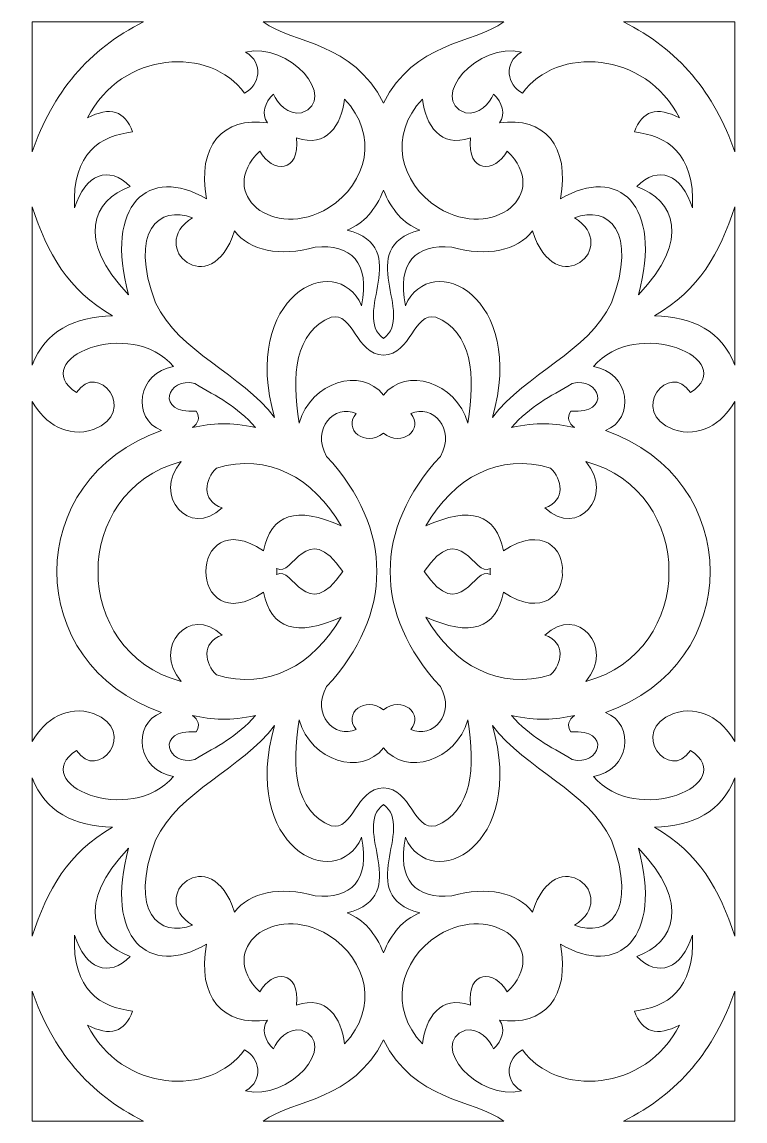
# Model space of a CAD drawing. Header units: centimetres. Extents: x -70 to 71, y -43 to 42.
# Drawn here: x 42.63 to 69.99, y 0.12 to 41.72 of the extents above; entities that cross this region are included whole.
import ezdxf

# ---------------------------------------------------------------- set-up
doc = ezdxf.new("R2010")
doc.units = ezdxf.units.CM
doc.header["$MEASUREMENT"] = 0
doc.layers.add('layer 1', color=7, linetype='Continuous')

msp = doc.modelspace()

# ---------------------------------------------------------------- linework, layer by layer
at = {"layer": 'layer 1', "color": 230, "lineweight": 9}
for points, knots in [([(47.23482, 41.72412), (45.14404, 40.69822), (43.79238, 39.04081), (43.01374, 36.80526), (43.01374, 36.80526), (43.01374, 36.80526), (43.01323, 41.7241), (43.01323, 41.7241), (43.01323, 41.7241), (43.01323, 41.7241), (47.23482, 41.72412), (47.23482, 41.72412)], [0, 0, 0, 0, 0.25, 0.25, 0.25, 0.25, 0.5, 0.5, 0.5, 0.5, 1, 1, 1, 1]), ([(56.31326, 38.65333), (57.47806, 40.98054), (59.6859, 40.88781), (60.87218, 41.72472), (60.87218, 41.72472), (60.87218, 41.72472), (51.75428, 41.72472), (51.75428, 41.72472), (51.75428, 41.72472), (52.94056, 40.88781), (55.14846, 40.98054), (56.31326, 38.65333)], [0, 0, 0, 0, 0.25, 0.25, 0.25, 0.25, 0.5, 0.5, 0.5, 0.5, 1, 1, 1, 1]), ([(65.39164, 41.72412), (67.48242, 40.69822), (68.83408, 39.04081), (69.61272, 36.80526), (69.61272, 36.80526), (69.61272, 36.80526), (69.61323, 41.7241), (69.61323, 41.7241), (69.61323, 41.7241), (69.61323, 41.7241), (65.39164, 41.72412), (65.39164, 41.72412)], [0, 0, 0, 0, 0.25, 0.25, 0.25, 0.25, 0.5, 0.5, 0.5, 0.5, 1, 1, 1, 1]), ([(51.09227, 40.58498), (51.79997, 40.16929), (51.62761, 39.32204), (51.05781, 39.0355), (51.05781, 39.0355), (49.75864, 40.82048), (46.40171, 40.64646), (45.11515, 38.09048), (45.11515, 38.09048), (45.96049, 38.5441), (46.52827, 38.36771), (46.81846, 37.56127), (46.81846, 37.56127), (45.61929, 37.41544), (44.51788, 36.79659), (44.62309, 34.68842), (44.62309, 34.68842), (45.01578, 35.96579), (45.92345, 36.31917), (46.72621, 35.49224), (46.72621, 35.49224), (45.30147, 34.98152), (44.66342, 33.49005), (46.66706, 31.39975), (46.66706, 31.39975), (45.72406, 34.80154), (47.43039, 36.32015), (49.61946, 35.02862), (49.61946, 35.02862), (49.24095, 37.04468), (50.23769, 38.1535), (51.92839, 37.90148), (51.92839, 37.90148), (51.68076, 38.248), (51.82269, 38.67956), (52.14603, 38.9977), (52.14603, 38.9977), (52.28354, 38.64519), (52.7066, 38.19369), (53.21316, 38.28532), (53.21316, 38.28532), (54.65871, 38.80883), (52.71998, 40.99177), (51.09227, 40.58498)], [0, 0, 0, 0, 0.08333333, 0.08333333, 0.08333333, 0.08333333, 0.16666667, 0.16666667, 0.16666667, 0.16666667, 0.25, 0.25, 0.25, 0.25, 0.33333333, 0.33333333, 0.33333333, 0.33333333, 0.41666667, 0.41666667, 0.41666667, 0.41666667, 0.5, 0.5, 0.5, 0.5, 0.58333333, 0.58333333, 0.58333333, 0.58333333, 0.66666667, 0.66666667, 0.66666667, 0.66666667, 0.75, 0.75, 0.75, 0.75, 0.83333333, 0.83333333, 0.83333333, 0.83333333, 1, 1, 1, 1]), ([(61.53419, 40.58498), (60.82649, 40.16929), (60.99885, 39.32204), (61.56865, 39.0355), (61.56865, 39.0355), (62.86782, 40.82048), (66.22475, 40.64646), (67.51131, 38.09048), (67.51131, 38.09048), (66.66597, 38.5441), (66.09819, 38.36771), (65.808, 37.56127), (65.808, 37.56127), (67.00717, 37.41544), (68.10858, 36.79659), (68.00337, 34.68842), (68.00337, 34.68842), (67.61068, 35.96579), (66.70301, 36.31917), (65.90025, 35.49224), (65.90025, 35.49224), (67.32499, 34.98152), (67.96304, 33.49005), (65.9594, 31.39975), (65.9594, 31.39975), (66.9024, 34.80154), (65.19607, 36.32015), (63.007, 35.02862), (63.007, 35.02862), (63.38551, 37.04468), (62.38877, 38.1535), (60.69807, 37.90148), (60.69807, 37.90148), (60.9457, 38.248), (60.80377, 38.67956), (60.48043, 38.9977), (60.48043, 38.9977), (60.34292, 38.64519), (59.91986, 38.19369), (59.4133, 38.28532), (59.4133, 38.28532), (57.96775, 38.80883), (59.90648, 40.99177), (61.53419, 40.58498)], [0, 0, 0, 0, 0.08333333, 0.08333333, 0.08333333, 0.08333333, 0.16666667, 0.16666667, 0.16666667, 0.16666667, 0.25, 0.25, 0.25, 0.25, 0.33333333, 0.33333333, 0.33333333, 0.33333333, 0.41666667, 0.41666667, 0.41666667, 0.41666667, 0.5, 0.5, 0.5, 0.5, 0.58333333, 0.58333333, 0.58333333, 0.58333333, 0.66666667, 0.66666667, 0.66666667, 0.66666667, 0.75, 0.75, 0.75, 0.75, 0.83333333, 0.83333333, 0.83333333, 0.83333333, 1, 1, 1, 1]), ([(54.84294, 38.8087), (54.7049, 37.80816), (54.17385, 36.95168), (53.02607, 37.33447), (53.02607, 37.33447), (53.16487, 35.99254), (52.09615, 35.98963), (51.62931, 36.84015), (51.62931, 36.84015), (49.95204, 35.22022), (52.14841, 33.4229), (54.23731, 34.68842), (54.23731, 34.68842), (55.73017, 35.66494), (56.12605, 37.43529), (54.84294, 38.8087)], [0, 0, 0, 0, 0.2, 0.2, 0.2, 0.2, 0.4, 0.4, 0.4, 0.4, 0.6, 0.6, 0.6, 0.6, 1, 1, 1, 1]), ([(57.78352, 38.8087), (57.92156, 37.80816), (58.45261, 36.95168), (59.60039, 37.33447), (59.60039, 37.33447), (59.46159, 35.99254), (60.53031, 35.98963), (60.99715, 36.84015), (60.99715, 36.84015), (62.67442, 35.22022), (60.47805, 33.4229), (58.38915, 34.68842), (58.38915, 34.68842), (56.89629, 35.66494), (56.50041, 37.43529), (57.78352, 38.8087)], [0, 0, 0, 0, 0.2, 0.2, 0.2, 0.2, 0.4, 0.4, 0.4, 0.4, 0.6, 0.6, 0.6, 0.6, 1, 1, 1, 1]), ([(56.31318, 29.75002), (57.55023, 30.61377), (55.15582, 33.19541), (57.686, 33.84488), (57.686, 33.84488), (57.05392, 34.1011), (56.60926, 34.61977), (56.31322, 35.35967), (56.31322, 35.35967), (56.01718, 34.61977), (55.57254, 34.1011), (54.94046, 33.84488), (54.94046, 33.84488), (57.47064, 33.19541), (55.07614, 30.61378), (56.31318, 29.75002)], [0, 0, 0, 0, 0.2, 0.2, 0.2, 0.2, 0.4, 0.4, 0.4, 0.4, 0.6, 0.6, 0.6, 0.6, 1, 1, 1, 1]), ([(43.01439, 34.72266), (43.6137, 32.97241), (44.3455, 31.58127), (46.06143, 30.60594), (46.06143, 30.60594), (44.61065, 30.5608), (43.5159, 30.0269), (43.01441, 28.7348), (43.01441, 28.7348), (43.01441, 28.7348), (43.01439, 34.72266), (43.01439, 34.72266)], [0, 0, 0, 0, 0.25, 0.25, 0.25, 0.25, 0.5, 0.5, 0.5, 0.5, 1, 1, 1, 1]), ([(55.48641, 30.98394), (55.81447, 32.63143), (55.08899, 33.33704), (53.72632, 33.19529), (53.72632, 33.19529), (52.38971, 32.83695), (51.25259, 33.05588), (50.67929, 33.819), (50.67929, 33.819), (49.77992, 31.04334), (47.31132, 33.23939), (49.08954, 34.31041), (49.08954, 34.31041), (47.82642, 34.80824), (46.65543, 33.80686), (47.68904, 31.09735), (47.68904, 31.09735), (48.56593, 29.21361), (50.93795, 28.4261), (52.19334, 26.75026), (52.19334, 26.75026), (50.86376, 31.32274), (54.50851, 33.16917), (55.48641, 30.98394)], [0, 0, 0, 0, 0.14285714, 0.14285714, 0.14285714, 0.14285714, 0.28571429, 0.28571429, 0.28571429, 0.28571429, 0.42857143, 0.42857143, 0.42857143, 0.42857143, 0.57142857, 0.57142857, 0.57142857, 0.57142857, 0.71428571, 0.71428571, 0.71428571, 0.71428571, 1, 1, 1, 1]), ([(57.14005, 30.98394), (56.81199, 32.63143), (57.53747, 33.33704), (58.90014, 33.19529), (58.90014, 33.19529), (60.23675, 32.83695), (61.37387, 33.05588), (61.94717, 33.819), (61.94717, 33.819), (62.84654, 31.04334), (65.31514, 33.23939), (63.53692, 34.31041), (63.53692, 34.31041), (64.80004, 34.80824), (65.97103, 33.80686), (64.93742, 31.09735), (64.93742, 31.09735), (64.06053, 29.21361), (61.68851, 28.4261), (60.43312, 26.75026), (60.43312, 26.75026), (61.7627, 31.32274), (58.11795, 33.16917), (57.14005, 30.98394)], [0, 0, 0, 0, 0.14285714, 0.14285714, 0.14285714, 0.14285714, 0.28571429, 0.28571429, 0.28571429, 0.28571429, 0.42857143, 0.42857143, 0.42857143, 0.42857143, 0.57142857, 0.57142857, 0.57142857, 0.57142857, 0.71428571, 0.71428571, 0.71428571, 0.71428571, 1, 1, 1, 1]), ([(69.61207, 34.72266), (69.01276, 32.97241), (68.28096, 31.58127), (66.56503, 30.60594), (66.56503, 30.60594), (68.01581, 30.5608), (69.11056, 30.0269), (69.61205, 28.7348), (69.61205, 28.7348), (69.61205, 28.7348), (69.61207, 34.72266), (69.61207, 34.72266)], [0, 0, 0, 0, 0.25, 0.25, 0.25, 0.25, 0.5, 0.5, 0.5, 0.5, 1, 1, 1, 1]), ([(43.01447, 27.35508), (43.53017, 26.50689), (44.32185, 25.97924), (45.34226, 26.29665), (45.34226, 26.29665), (47.07713, 26.96449), (45.48106, 28.94272), (44.69878, 27.69528), (44.69878, 27.69528), (42.78021, 28.95609), (46.75616, 30.61147), (48.37036, 28.6781), (48.37036, 28.6781), (46.99511, 28.48912), (46.76799, 26.69987), (47.91615, 26.25886), (47.91615, 26.25886), (42.63185, 24.44207), (42.63185, 17.40737), (47.91615, 15.59058), (47.91615, 15.59058), (46.76799, 15.14957), (46.99511, 13.36032), (48.37036, 13.17134), (48.37036, 13.17134), (46.75616, 11.23797), (42.78021, 12.89335), (44.69878, 14.15416), (44.69878, 14.15416), (45.48106, 12.90672), (47.07713, 14.88495), (45.34226, 15.55279), (45.34226, 15.55279), (44.32185, 15.8702), (43.53017, 15.34255), (43.01447, 14.49436), (43.01447, 14.49436), (43.01447, 14.49436), (43.01447, 27.35508), (43.01447, 27.35508)], [0, 0, 0, 0, 0.09090909, 0.09090909, 0.09090909, 0.09090909, 0.18181818, 0.18181818, 0.18181818, 0.18181818, 0.27272727, 0.27272727, 0.27272727, 0.27272727, 0.36363636, 0.36363636, 0.36363636, 0.36363636, 0.45454545, 0.45454545, 0.45454545, 0.45454545, 0.54545455, 0.54545455, 0.54545455, 0.54545455, 0.63636364, 0.63636364, 0.63636364, 0.63636364, 0.72727273, 0.72727273, 0.72727273, 0.72727273, 0.81818182, 0.81818182, 0.81818182, 0.81818182, 1, 1, 1, 1]), ([(56.31321, 27.59857), (57.15447, 28.68449), (59.05671, 28.1036), (59.50575, 26.54236), (59.50575, 26.54236), (59.80507, 28.36732), (59.66168, 29.99756), (58.29451, 30.54924), (58.29451, 30.54924), (57.45715, 30.7611), (57.35862, 29.14107), (56.31322, 29.10911), (56.31322, 29.10911), (55.26782, 29.14107), (55.16931, 30.7611), (54.33195, 30.54924), (54.33195, 30.54924), (52.96478, 29.99756), (52.82139, 28.36732), (53.12071, 26.54236), (53.12071, 26.54236), (53.56975, 28.1036), (55.47195, 28.68448), (56.31321, 27.59857)], [0, 0, 0, 0, 0.14285714, 0.14285714, 0.14285714, 0.14285714, 0.28571429, 0.28571429, 0.28571429, 0.28571429, 0.42857143, 0.42857143, 0.42857143, 0.42857143, 0.57142857, 0.57142857, 0.57142857, 0.57142857, 0.71428571, 0.71428571, 0.71428571, 0.71428571, 1, 1, 1, 1]), ([(64.71031, 15.59058), (65.85847, 15.14957), (65.63135, 13.36032), (64.2561, 13.17134), (64.2561, 13.17134), (65.8703, 11.23797), (69.84625, 12.89335), (67.92768, 14.15416), (67.92768, 14.15416), (67.1454, 12.90672), (65.54933, 14.88495), (67.2842, 15.55279), (67.2842, 15.55279), (68.30461, 15.8702), (69.09629, 15.34255), (69.61199, 14.49436), (69.61199, 14.49436), (69.61199, 14.49436), (69.61199, 27.35508), (69.61199, 27.35508), (69.61199, 27.35508), (69.09629, 26.50689), (68.30461, 25.97924), (67.2842, 26.29665), (67.2842, 26.29665), (65.54933, 26.96449), (67.1454, 28.94272), (67.92768, 27.69528), (67.92768, 27.69528), (69.84625, 28.95609), (65.8703, 30.61147), (64.2561, 28.6781), (64.2561, 28.6781), (65.63135, 28.48912), (65.85847, 26.69987), (64.71031, 26.25886), (64.71031, 26.25886), (69.99459, 24.44208), (69.99458, 17.40736), (64.71031, 15.59058)], [0, 0, 0, 0, 0.09090909, 0.09090909, 0.09090909, 0.09090909, 0.18181818, 0.18181818, 0.18181818, 0.18181818, 0.27272727, 0.27272727, 0.27272727, 0.27272727, 0.36363636, 0.36363636, 0.36363636, 0.36363636, 0.45454545, 0.45454545, 0.45454545, 0.45454545, 0.54545455, 0.54545455, 0.54545455, 0.54545455, 0.63636364, 0.63636364, 0.63636364, 0.63636364, 0.72727273, 0.72727273, 0.72727273, 0.72727273, 0.81818182, 0.81818182, 0.81818182, 0.81818182, 1, 1, 1, 1]), ([(51.4687, 26.37651), (50.52515, 26.58881), (49.83383, 26.53621), (49.08736, 26.36952), (49.08736, 26.36952), (49.29372, 26.54636), (49.38541, 26.74478), (49.2249, 26.99066), (49.2249, 26.99066), (47.63182, 26.88138), (48.13118, 28.32601), (49.17412, 28.03845), (49.17412, 28.03845), (50.03139, 27.53379), (50.74692, 27.19279), (51.4687, 26.37651)], [0, 0, 0, 0, 0.2, 0.2, 0.2, 0.2, 0.4, 0.4, 0.4, 0.4, 0.6, 0.6, 0.6, 0.6, 1, 1, 1, 1]), ([(61.15776, 26.37651), (62.10131, 26.58881), (62.79263, 26.53621), (63.5391, 26.36952), (63.5391, 26.36952), (63.33274, 26.54636), (63.24105, 26.74478), (63.40156, 26.99066), (63.40156, 26.99066), (64.99464, 26.88138), (64.49528, 28.32601), (63.45234, 28.03845), (63.45234, 28.03845), (62.59507, 27.53379), (61.87954, 27.19279), (61.15776, 26.37651)], [0, 0, 0, 0, 0.2, 0.2, 0.2, 0.2, 0.4, 0.4, 0.4, 0.4, 0.6, 0.6, 0.6, 0.6, 1, 1, 1, 1]), ([(54.16161, 25.27604), (53.56231, 26.34074), (54.46445, 27.27945), (55.27822, 26.90146), (55.27822, 26.90146), (54.76425, 26.31713), (55.60203, 25.60635), (56.31322, 26.15859), (56.31322, 26.15859), (57.00722, 25.60635), (57.86221, 26.31713), (57.34824, 26.90146), (57.34824, 26.90146), (58.16201, 27.27945), (59.06415, 26.34074), (58.46485, 25.27604), (58.46485, 25.27604), (55.93254, 22.55316), (55.93254, 19.29628), (58.46485, 16.5734), (58.46485, 16.5734), (59.06415, 15.5087), (58.16201, 14.56999), (57.34824, 14.94798), (57.34824, 14.94798), (57.86221, 15.53231), (57.00722, 16.24309), (56.31322, 15.69085), (56.31322, 15.69085), (55.60203, 16.24309), (54.76425, 15.53231), (55.27822, 14.94798), (55.27822, 14.94798), (54.46445, 14.56999), (53.56231, 15.5087), (54.16161, 16.5734), (54.16161, 16.5734), (56.69388, 19.29627), (56.69389, 22.55317), (54.16161, 25.27604)], [0, 0, 0, 0, 0.09090909, 0.09090909, 0.09090909, 0.09090909, 0.18181818, 0.18181818, 0.18181818, 0.18181818, 0.27272727, 0.27272727, 0.27272727, 0.27272727, 0.36363636, 0.36363636, 0.36363636, 0.36363636, 0.45454545, 0.45454545, 0.45454545, 0.45454545, 0.54545455, 0.54545455, 0.54545455, 0.54545455, 0.63636364, 0.63636364, 0.63636364, 0.63636364, 0.72727273, 0.72727273, 0.72727273, 0.72727273, 0.81818182, 0.81818182, 0.81818182, 0.81818182, 1, 1, 1, 1]), ([(48.65425, 25.08703), (47.55314, 23.78572), (48.96302, 22.16335), (50.20615, 23.32929), (50.20615, 23.32929), (49.39264, 23.62317), (49.55906, 24.43079), (49.99797, 24.84133), (49.99797, 24.84133), (51.92763, 25.43362), (53.66405, 24.476), (54.71046, 22.64888), (54.71046, 22.64888), (53.02609, 23.41751), (52.04826, 23.10251), (51.77699, 21.70387), (51.77699, 21.70387), (48.86717, 23.64605), (48.86717, 18.2034), (51.77699, 20.14557), (51.77699, 20.14557), (52.04826, 18.74693), (53.02609, 18.43193), (54.71046, 19.20056), (54.71046, 19.20056), (53.66405, 17.37344), (51.92763, 16.41582), (49.99797, 17.00811), (49.99797, 17.00811), (49.55906, 17.41865), (49.39264, 18.22627), (50.20615, 18.52015), (50.20615, 18.52015), (48.96302, 19.68609), (47.55314, 18.06372), (48.65425, 16.76241), (48.65425, 16.76241), (44.46047, 17.88977), (44.46047, 23.95967), (48.65425, 25.08703)], [0, 0, 0, 0, 0.09090909, 0.09090909, 0.09090909, 0.09090909, 0.18181818, 0.18181818, 0.18181818, 0.18181818, 0.27272727, 0.27272727, 0.27272727, 0.27272727, 0.36363636, 0.36363636, 0.36363636, 0.36363636, 0.45454545, 0.45454545, 0.45454545, 0.45454545, 0.54545455, 0.54545455, 0.54545455, 0.54545455, 0.63636364, 0.63636364, 0.63636364, 0.63636364, 0.72727273, 0.72727273, 0.72727273, 0.72727273, 0.81818182, 0.81818182, 0.81818182, 0.81818182, 1, 1, 1, 1]), ([(63.07869, 20.92471), (63.15099, 21.73174), (62.34924, 22.7049), (60.84947, 21.70387), (60.84947, 21.70387), (60.5782, 23.10251), (59.60037, 23.41751), (57.916, 22.64888), (57.916, 22.64888), (58.96241, 24.476), (60.69883, 25.43362), (62.62849, 24.84133), (62.62849, 24.84133), (63.0674, 24.43079), (63.23382, 23.62317), (62.42031, 23.32929), (62.42031, 23.32929), (63.66344, 22.16335), (65.07332, 23.78572), (63.97221, 25.08703), (63.97221, 25.08703), (68.16597, 23.95968), (68.16597, 17.88976), (63.97221, 16.76241), (63.97221, 16.76241), (65.07332, 18.06372), (63.66344, 19.68609), (62.42031, 18.52015), (62.42031, 18.52015), (63.23382, 18.22627), (63.0674, 17.41865), (62.62849, 17.00811), (62.62849, 17.00811), (60.69883, 16.41582), (58.96241, 17.37344), (57.916, 19.20056), (57.916, 19.20056), (59.60037, 18.43193), (60.5782, 18.74693), (60.84947, 20.14557), (60.84947, 20.14557), (62.34924, 19.14454), (63.15099, 20.11768), (63.07869, 20.92471)], [0, 0, 0, 0, 0.08333333, 0.08333333, 0.08333333, 0.08333333, 0.16666667, 0.16666667, 0.16666667, 0.16666667, 0.25, 0.25, 0.25, 0.25, 0.33333333, 0.33333333, 0.33333333, 0.33333333, 0.41666667, 0.41666667, 0.41666667, 0.41666667, 0.5, 0.5, 0.5, 0.5, 0.58333333, 0.58333333, 0.58333333, 0.58333333, 0.66666667, 0.66666667, 0.66666667, 0.66666667, 0.75, 0.75, 0.75, 0.75, 0.83333333, 0.83333333, 0.83333333, 0.83333333, 1, 1, 1, 1]), ([(52.26904, 21.04235), (52.89952, 20.667), (53.38133, 22.96931), (54.7727, 20.9247), (54.7727, 20.9247), (53.38133, 18.88009), (52.89952, 21.18244), (52.26904, 20.80709), (52.26904, 20.80709), (52.27687, 20.889), (52.27687, 20.96044), (52.26904, 21.04235)], [0, 0, 0, 0, 0.25, 0.25, 0.25, 0.25, 0.5, 0.5, 0.5, 0.5, 1, 1, 1, 1]), ([(57.85375, 20.9247), (59.24512, 22.96931), (59.72694, 20.667), (60.35742, 21.04235), (60.35742, 21.04235), (60.34959, 20.96043), (60.34959, 20.88901), (60.35742, 20.80709), (60.35742, 20.80709), (59.72694, 21.18244), (59.24512, 18.88009), (57.85375, 20.9247)], [0, 0, 0, 0, 0.25, 0.25, 0.25, 0.25, 0.5, 0.5, 0.5, 0.5, 1, 1, 1, 1]), ([(51.4687, 15.47293), (50.52515, 15.26063), (49.83383, 15.31323), (49.08736, 15.47992), (49.08736, 15.47992), (49.29372, 15.30308), (49.38541, 15.10466), (49.2249, 14.85878), (49.2249, 14.85878), (47.63182, 14.96806), (48.13118, 13.52343), (49.17412, 13.81099), (49.17412, 13.81099), (50.03139, 14.31565), (50.74692, 14.65665), (51.4687, 15.47293)], [0, 0, 0, 0, 0.2, 0.2, 0.2, 0.2, 0.4, 0.4, 0.4, 0.4, 0.6, 0.6, 0.6, 0.6, 1, 1, 1, 1]), ([(61.15776, 15.47293), (62.10131, 15.26063), (62.79263, 15.31323), (63.5391, 15.47992), (63.5391, 15.47992), (63.33274, 15.30308), (63.24105, 15.10466), (63.40156, 14.85878), (63.40156, 14.85878), (64.99464, 14.96806), (64.49528, 13.52343), (63.45234, 13.81099), (63.45234, 13.81099), (62.59507, 14.31565), (61.87954, 14.65665), (61.15776, 15.47293)], [0, 0, 0, 0, 0.2, 0.2, 0.2, 0.2, 0.4, 0.4, 0.4, 0.4, 0.6, 0.6, 0.6, 0.6, 1, 1, 1, 1]), ([(55.48641, 10.8655), (55.81447, 9.21801), (55.08899, 8.5124), (53.72632, 8.65415), (53.72632, 8.65415), (52.38971, 9.01249), (51.25259, 8.79356), (50.67929, 8.03044), (50.67929, 8.03044), (49.77992, 10.8061), (47.31132, 8.61005), (49.08954, 7.53903), (49.08954, 7.53903), (47.82642, 7.0412), (46.65543, 8.04258), (47.68904, 10.75209), (47.68904, 10.75209), (48.56593, 12.63583), (50.93795, 13.42334), (52.19334, 15.09918), (52.19334, 15.09918), (50.86376, 10.5267), (54.50851, 8.68027), (55.48641, 10.8655)], [0, 0, 0, 0, 0.14285714, 0.14285714, 0.14285714, 0.14285714, 0.28571429, 0.28571429, 0.28571429, 0.28571429, 0.42857143, 0.42857143, 0.42857143, 0.42857143, 0.57142857, 0.57142857, 0.57142857, 0.57142857, 0.71428571, 0.71428571, 0.71428571, 0.71428571, 1, 1, 1, 1]), ([(56.31321, 14.25087), (57.15447, 13.16495), (59.05671, 13.74584), (59.50575, 15.30708), (59.50575, 15.30708), (59.80507, 13.48212), (59.66168, 11.85188), (58.29451, 11.3002), (58.29451, 11.3002), (57.45715, 11.08834), (57.35862, 12.70837), (56.31322, 12.74033), (56.31322, 12.74033), (55.26782, 12.70837), (55.16931, 11.08834), (54.33195, 11.3002), (54.33195, 11.3002), (52.96478, 11.85188), (52.82139, 13.48212), (53.12071, 15.30708), (53.12071, 15.30708), (53.56975, 13.74584), (55.47195, 13.16496), (56.31321, 14.25087)], [0, 0, 0, 0, 0.14285714, 0.14285714, 0.14285714, 0.14285714, 0.28571429, 0.28571429, 0.28571429, 0.28571429, 0.42857143, 0.42857143, 0.42857143, 0.42857143, 0.57142857, 0.57142857, 0.57142857, 0.57142857, 0.71428571, 0.71428571, 0.71428571, 0.71428571, 1, 1, 1, 1]), ([(57.14005, 10.8655), (56.81199, 9.21801), (57.53747, 8.5124), (58.90014, 8.65415), (58.90014, 8.65415), (60.23675, 9.01249), (61.37387, 8.79356), (61.94717, 8.03044), (61.94717, 8.03044), (62.84654, 10.8061), (65.31514, 8.61005), (63.53692, 7.53903), (63.53692, 7.53903), (64.80004, 7.0412), (65.97103, 8.04258), (64.93742, 10.75209), (64.93742, 10.75209), (64.06053, 12.63583), (61.68851, 13.42334), (60.43312, 15.09918), (60.43312, 15.09918), (61.7627, 10.5267), (58.11795, 8.68027), (57.14005, 10.8655)], [0, 0, 0, 0, 0.14285714, 0.14285714, 0.14285714, 0.14285714, 0.28571429, 0.28571429, 0.28571429, 0.28571429, 0.42857143, 0.42857143, 0.42857143, 0.42857143, 0.57142857, 0.57142857, 0.57142857, 0.57142857, 0.71428571, 0.71428571, 0.71428571, 0.71428571, 1, 1, 1, 1]), ([(43.01439, 7.12678), (43.6137, 8.87703), (44.3455, 10.26817), (46.06143, 11.2435), (46.06143, 11.2435), (44.61065, 11.28864), (43.5159, 11.82254), (43.01441, 13.11464), (43.01441, 13.11464), (43.01441, 13.11464), (43.01439, 7.12678), (43.01439, 7.12678)], [0, 0, 0, 0, 0.25, 0.25, 0.25, 0.25, 0.5, 0.5, 0.5, 0.5, 1, 1, 1, 1]), ([(69.61207, 7.12678), (69.01276, 8.87703), (68.28096, 10.26817), (66.56503, 11.2435), (66.56503, 11.2435), (68.01581, 11.28864), (69.11056, 11.82254), (69.61205, 13.11464), (69.61205, 13.11464), (69.61205, 13.11464), (69.61207, 7.12678), (69.61207, 7.12678)], [0, 0, 0, 0, 0.25, 0.25, 0.25, 0.25, 0.5, 0.5, 0.5, 0.5, 1, 1, 1, 1]), ([(56.31318, 12.09942), (57.55023, 11.23567), (55.15582, 8.65403), (57.686, 8.00456), (57.686, 8.00456), (57.05392, 7.74834), (56.60926, 7.22967), (56.31322, 6.48977), (56.31322, 6.48977), (56.01718, 7.22967), (55.57254, 7.74834), (54.94046, 8.00456), (54.94046, 8.00456), (57.47064, 8.65403), (55.07614, 11.23566), (56.31318, 12.09942)], [0, 0, 0, 0, 0.2, 0.2, 0.2, 0.2, 0.4, 0.4, 0.4, 0.4, 0.6, 0.6, 0.6, 0.6, 1, 1, 1, 1]), ([(51.09227, 1.26446), (51.79997, 1.68015), (51.62761, 2.5274), (51.05781, 2.81394), (51.05781, 2.81394), (49.75864, 1.02896), (46.40171, 1.20298), (45.11515, 3.75896), (45.11515, 3.75896), (45.96049, 3.30534), (46.52827, 3.48173), (46.81846, 4.28817), (46.81846, 4.28817), (45.61929, 4.434), (44.51788, 5.05285), (44.62309, 7.16102), (44.62309, 7.16102), (45.01578, 5.88365), (45.92345, 5.53027), (46.72621, 6.3572), (46.72621, 6.3572), (45.30147, 6.86792), (44.66342, 8.35939), (46.66706, 10.44969), (46.66706, 10.44969), (45.72406, 7.0479), (47.43039, 5.52929), (49.61946, 6.82082), (49.61946, 6.82082), (49.24095, 4.80476), (50.23769, 3.69594), (51.92839, 3.94796), (51.92839, 3.94796), (51.68076, 3.60144), (51.82269, 3.16988), (52.14603, 2.85174), (52.14603, 2.85174), (52.28354, 3.20425), (52.7066, 3.65575), (53.21316, 3.56412), (53.21316, 3.56412), (54.65871, 3.04061), (52.71998, 0.85767), (51.09227, 1.26446)], [0, 0, 0, 0, 0.08333333, 0.08333333, 0.08333333, 0.08333333, 0.16666667, 0.16666667, 0.16666667, 0.16666667, 0.25, 0.25, 0.25, 0.25, 0.33333333, 0.33333333, 0.33333333, 0.33333333, 0.41666667, 0.41666667, 0.41666667, 0.41666667, 0.5, 0.5, 0.5, 0.5, 0.58333333, 0.58333333, 0.58333333, 0.58333333, 0.66666667, 0.66666667, 0.66666667, 0.66666667, 0.75, 0.75, 0.75, 0.75, 0.83333333, 0.83333333, 0.83333333, 0.83333333, 1, 1, 1, 1]), ([(61.53419, 1.26446), (60.82649, 1.68015), (60.99885, 2.5274), (61.56865, 2.81394), (61.56865, 2.81394), (62.86782, 1.02896), (66.22475, 1.20298), (67.51131, 3.75896), (67.51131, 3.75896), (66.66597, 3.30534), (66.09819, 3.48173), (65.808, 4.28817), (65.808, 4.28817), (67.00717, 4.434), (68.10858, 5.05285), (68.00337, 7.16102), (68.00337, 7.16102), (67.61068, 5.88365), (66.70301, 5.53027), (65.90025, 6.3572), (65.90025, 6.3572), (67.32499, 6.86792), (67.96304, 8.35939), (65.9594, 10.44969), (65.9594, 10.44969), (66.9024, 7.0479), (65.19607, 5.52929), (63.007, 6.82082), (63.007, 6.82082), (63.38551, 4.80476), (62.38877, 3.69594), (60.69807, 3.94796), (60.69807, 3.94796), (60.9457, 3.60144), (60.80377, 3.16988), (60.48043, 2.85174), (60.48043, 2.85174), (60.34292, 3.20425), (59.91986, 3.65575), (59.4133, 3.56412), (59.4133, 3.56412), (57.96775, 3.04061), (59.90648, 0.85767), (61.53419, 1.26446)], [0, 0, 0, 0, 0.08333333, 0.08333333, 0.08333333, 0.08333333, 0.16666667, 0.16666667, 0.16666667, 0.16666667, 0.25, 0.25, 0.25, 0.25, 0.33333333, 0.33333333, 0.33333333, 0.33333333, 0.41666667, 0.41666667, 0.41666667, 0.41666667, 0.5, 0.5, 0.5, 0.5, 0.58333333, 0.58333333, 0.58333333, 0.58333333, 0.66666667, 0.66666667, 0.66666667, 0.66666667, 0.75, 0.75, 0.75, 0.75, 0.83333333, 0.83333333, 0.83333333, 0.83333333, 1, 1, 1, 1]), ([(54.84294, 3.04074), (54.7049, 4.04128), (54.17385, 4.89776), (53.02607, 4.51497), (53.02607, 4.51497), (53.16487, 5.8569), (52.09615, 5.85981), (51.62931, 5.00929), (51.62931, 5.00929), (49.95204, 6.62922), (52.14841, 8.42654), (54.23731, 7.16102), (54.23731, 7.16102), (55.73017, 6.1845), (56.12605, 4.41415), (54.84294, 3.04074)], [0, 0, 0, 0, 0.2, 0.2, 0.2, 0.2, 0.4, 0.4, 0.4, 0.4, 0.6, 0.6, 0.6, 0.6, 1, 1, 1, 1]), ([(57.78352, 3.04074), (57.92156, 4.04128), (58.45261, 4.89776), (59.60039, 4.51497), (59.60039, 4.51497), (59.46159, 5.8569), (60.53031, 5.85981), (60.99715, 5.00929), (60.99715, 5.00929), (62.67442, 6.62922), (60.47805, 8.42654), (58.38915, 7.16102), (58.38915, 7.16102), (56.89629, 6.1845), (56.50041, 4.41415), (57.78352, 3.04074)], [0, 0, 0, 0, 0.2, 0.2, 0.2, 0.2, 0.4, 0.4, 0.4, 0.4, 0.6, 0.6, 0.6, 0.6, 1, 1, 1, 1]), ([(47.23482, 0.12532), (45.14404, 1.15122), (43.79238, 2.80863), (43.01374, 5.04418), (43.01374, 5.04418), (43.01374, 5.04418), (43.01323, 0.12534), (43.01323, 0.12534), (43.01323, 0.12534), (43.01323, 0.12534), (47.23482, 0.12532), (47.23482, 0.12532)], [0, 0, 0, 0, 0.25, 0.25, 0.25, 0.25, 0.5, 0.5, 0.5, 0.5, 1, 1, 1, 1]), ([(65.39164, 0.12532), (67.48242, 1.15122), (68.83408, 2.80863), (69.61272, 5.04418), (69.61272, 5.04418), (69.61272, 5.04418), (69.61323, 0.12534), (69.61323, 0.12534), (69.61323, 0.12534), (69.61323, 0.12534), (65.39164, 0.12532), (65.39164, 0.12532)], [0, 0, 0, 0, 0.25, 0.25, 0.25, 0.25, 0.5, 0.5, 0.5, 0.5, 1, 1, 1, 1]), ([(56.31326, 3.19611), (57.47806, 0.8689), (59.6859, 0.96163), (60.87218, 0.12472), (60.87218, 0.12472), (60.87218, 0.12472), (51.75428, 0.12472), (51.75428, 0.12472), (51.75428, 0.12472), (52.94056, 0.96163), (55.14846, 0.8689), (56.31326, 3.19611)], [0, 0, 0, 0, 0.25, 0.25, 0.25, 0.25, 0.5, 0.5, 0.5, 0.5, 1, 1, 1, 1])]:
    msp.add_open_spline(points, degree=3, knots=knots, dxfattribs=at)

doc.saveas('drawing.dxf')
